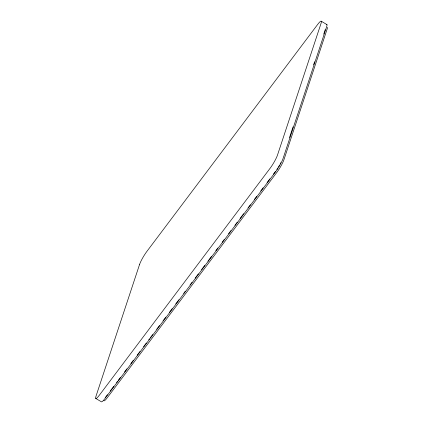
<?xml version="1.0" encoding="UTF-8"?>
<svg xmlns="http://www.w3.org/2000/svg" width="423" height="423" viewBox="0 0 423 423"><rect width="100%" height="100%" fill="white"/><g stroke="black" fill="none" stroke-linecap="round" stroke-linejoin="round"><path stroke-width="0.63" d="M289.512 137.575L293.039 126.916M313.57 64.83L314.606 61.695M323.732 34.099L325.187 29.71M107.437 394.717L105.85 396.827A10.337 1.602 -59.2 0 1 105.195 397.668M110.218 391.021L113.792 386.273M116.574 382.577L117.367 381.525M118.16 380.467L120.544 377.3M124.515 372.023L126.9 368.856M130.871 363.579L133.25 360.412M137.221 355.135L140.002 351.439M143.577 346.691L146.358 342.995M148.743 339.828L149.536 338.775M150.329 337.718L152.714 334.551M156.684 329.274L159.466 325.578M163.04 320.83L165.816 317.134M169.39 312.385L172.172 308.69M175.746 303.941L178.924 299.717M183.688 293.382L185.279 291.273M190.043 284.938L192.031 282.3M195.204 278.08L198.382 273.855M201.56 269.636L204.737 265.411M207.915 261.192L211.489 256.438M215.857 250.633L217.845 247.994M222.212 242.189L224.201 239.55M228.568 233.745L230.947 230.577M234.924 225.3L237.303 222.133M240.084 218.442L243.659 213.689M248.026 207.883L250.411 204.716M254.382 199.439L256.766 196.272M260.737 190.995L263.117 187.828M267.087 182.551L269.869 178.855M273.443 174.107L275.431 171.468M321.343 21.266L326.947 24.608M95.677 398.392L101.282 401.734A10.913 1.687 -59.2 0 0 104.962 398.545L275.68 171.669A10.913 1.687 -59.2 0 0 283.103 158.403L326.667 26.681A10.913 1.687 -59.2 0 0 326.503 24.492M280.819 162.691A10.337 1.602 -59.2 0 1 280.243 163.812M279.614 164.965A10.337 1.602 -59.2 0 1 278.53 166.831M277.895 167.857A10.337 1.602 -59.2 0 1 276.822 169.507M327.328 27.363A10.337 1.602 -59.2 0 1 327.064 29.324L283.923 159.772A10.337 1.602 -59.2 0 1 276.891 172.341L107.31 397.699A10.337 1.602 -59.2 0 1 103.825 400.724M139.521 264.597L95.958 396.319A10.913 1.687 -59.2 0 0 99.357 395.204L270.075 168.328A10.913 1.687 -59.2 0 0 277.499 155.067L321.062 23.339A10.913 1.687 -59.2 0 0 317.657 24.455L146.94 251.331A10.913 1.687 -59.2 0 0 139.521 264.597"/></g></svg>
